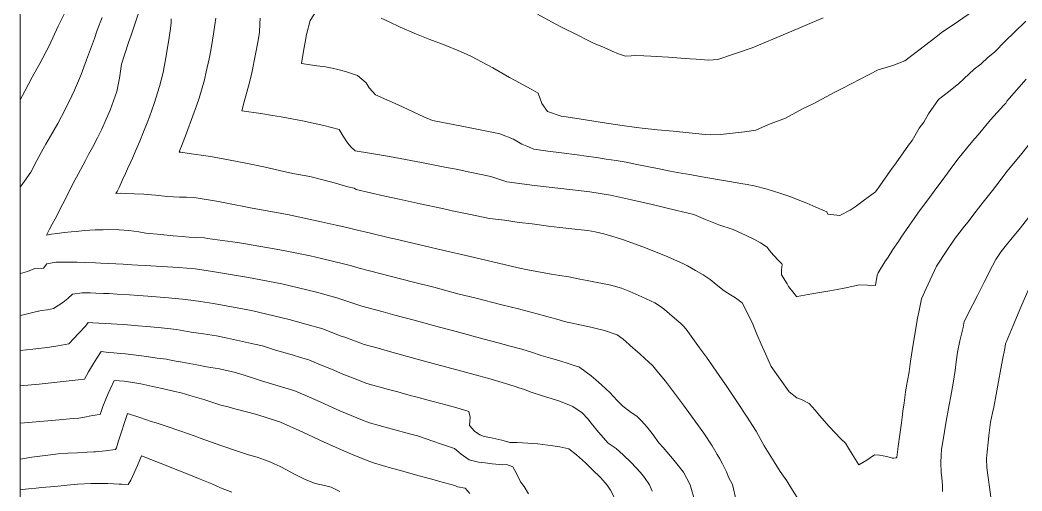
# Model space of a CAD drawing. Header units: inches. Extents: x 11351264 to 11356330, y 6702313 to 6706468.
# Drawn here: x 11351264.4 to 11351666.4, y 6704153.8 to 6704342.7 of the extents above; entities that cross this region are included whole.
import ezdxf

# ---------------------------------------------------------------- set-up
doc = ezdxf.new("R2010")
doc.units = ezdxf.units.IN
doc.header["$MEASUREMENT"] = 0
doc.layers.add('Shumate_Contours_clip1', color=7, linetype='Continuous', lineweight=0)
doc.layers.add('Shumate_Parcels_clip1', color=7, linetype='Continuous', lineweight=0)

msp = doc.modelspace()

# ---------------------------------------------------------------- linework, layer by layer
at = {"layer": 'Shumate_Contours_clip1'}
for points, elevation in [([(11351667.99, 6704342.26), (11351663.34, 6704337.6), (11351659.82, 6704334.36), (11351655.36, 6704329.76), (11351652.87, 6704327.76), (11351649.84, 6704324.92), (11351647.29, 6704322.9), (11351643.03, 6704319.08), (11351640.93, 6704317.13), (11351636.44, 6704313.46), (11351632.92, 6704310.76), (11351628.85, 6704305), (11351626.99, 6704301.72), (11351625.21, 6704299.23), (11351622.37, 6704294.3), (11351620.92, 6704292.44), (11351615.91, 6704285.45), (11351613.7, 6704282.29), (11351612.41, 6704280.59), (11351609.38, 6704276.18), (11351607.67, 6704273.7), (11351603.21, 6704270.6), (11351599.45, 6704267.76), (11351597.51, 6704266.36), (11351593.28, 6704264.31), (11351588.55, 6704264.76), (11351588.14, 6704265.69), (11351586.24, 6704266.5), (11351583.64, 6704267.67), (11351580.11, 6704269.15), (11351576.66, 6704270.52), (11351573.62, 6704271.79), (11351569.21, 6704273.18), (11351564.14, 6704274.86), (11351559, 6704276.12), (11351556.17, 6704276.64), (11351553.63, 6704277.11), (11351549.05, 6704277.88), (11351545.89, 6704278.43), (11351540.32, 6704279.42), (11351535.15, 6704280.25), (11351533.12, 6704280.64), (11351529.73, 6704281.2), (11351525.32, 6704282.06), (11351520.89, 6704282.92), (11351516.06, 6704283.94), (11351511.94, 6704284.73), (11351507.64, 6704285.65), (11351503.55, 6704286.28), (11351499.6, 6704286.89), (11351495.72, 6704287.47), (11351491.53, 6704288.07), (11351487.91, 6704288.59), (11351481.69, 6704289.33), (11351476.2, 6704290.06), (11351470.56, 6704290.85), (11351467.71, 6704292.05), (11351465.72, 6704292.86), (11351462.34, 6704294.86), (11351456.85, 6704297.08), (11351454.43, 6704297.56), (11351442.96, 6704299.88), (11351429.87, 6704302.31), (11351426.43, 6704303.89), (11351418.12, 6704307.72), (11351416.06, 6704308.62), (11351406.99, 6704312.69), (11351404.53, 6704315.52), (11351403.32, 6704317.49), (11351399.8, 6704320.35), (11351394.99, 6704321.99), (11351391.9, 6704322.84), (11351389.65, 6704323.33), (11351386.97, 6704323.83), (11351383.53, 6704324.32), (11351377.33, 6704325.23), (11351378.24, 6704330.94), (11351378.82, 6704333.8), (11351379.28, 6704336.86), (11351380.81, 6704342.51), (11351385.53, 6704349.64)], 1436), ([(11351264.41, 6704310.69), (11351266.28, 6704314.19), (11351269.28, 6704319.69), (11351272.34, 6704325.18), (11351276.08, 6704332.29), (11351279.72, 6704340.16), (11351282.23, 6704345.22)], 1424), ([(11351264.41, 6704275.52), (11351264.45, 6704275.58), (11351266.21, 6704278.08), (11351268.76, 6704281.58), (11351271.19, 6704286.33), (11351273.65, 6704291.02), (11351274.7, 6704292.83), (11351276.59, 6704296.14), (11351279.54, 6704301.1), (11351282.56, 6704306.78), (11351285.21, 6704312.32), (11351286.24, 6704314.58), (11351287.91, 6704318.21), (11351288.9, 6704320.81), (11351291.11, 6704326.67), (11351294.23, 6704335.2), (11351295.4, 6704338.59), (11351297.39, 6704343.69)], 1426), ([(11351551.75, 6704149.92), (11351550.25, 6704156.36), (11351548.83, 6704159.1), (11351547.84, 6704161.44), (11351546.22, 6704164.61), (11351545.15, 6704166.63), (11351544.1, 6704168.36), (11351542.14, 6704171.81), (11351538.71, 6704176.98), (11351530.59, 6704188.13), (11351523.35, 6704197.83), (11351519.92, 6704201.98), (11351518.27, 6704203.95), (11351516.74, 6704205.5), (11351514.98, 6704207.09), (11351513.2, 6704208.65), (11351510.23, 6704211.25), (11351509.25, 6704212.1), (11351508.8, 6704212.56), (11351506.37, 6704214.68), (11351503.98, 6704216.42), (11351498.88, 6704218.08), (11351496.06, 6704218.77), (11351493.39, 6704219.42), (11351487.75, 6704220.63), (11351485.37, 6704221.16), (11351484.41, 6704221.37), (11351482.89, 6704221.81), (11351479.79, 6704222.64), (11351475.82, 6704223.74), (11351471.86, 6704224.86), (11351467.89, 6704225.92), (11351464.42, 6704226.82), (11351457.77, 6704228.4), (11351447.4, 6704231.08), (11351440.09, 6704232.87), (11351430.44, 6704235.45), (11351422.34, 6704237.46), (11351413.49, 6704239.82), (11351404.6, 6704242.04), (11351400.47, 6704243.11), (11351397.34, 6704244.13), (11351394.76, 6704244.8), (11351385.31, 6704246.98), (11351380.78, 6704248.06), (11351370.05, 6704250.2), (11351366.42, 6704250.93), (11351354.84, 6704252.89), (11351351.66, 6704253.42), (11351339.68, 6704255.09), (11351338.43, 6704255.25), (11351332.22, 6704255.62), (11351329.52, 6704255.78), (11351325.87, 6704256.17), (11351320.92, 6704256.64), (11351314.91, 6704257.23), (11351312.07, 6704257.7), (11351308.04, 6704258.23), (11351304.13, 6704258.53), (11351299.87, 6704258.59), (11351297.73, 6704258.56), (11351294.56, 6704258.48), (11351290.33, 6704258.19), (11351286.88, 6704257.9), (11351284.87, 6704257.74), (11351282.07, 6704257.44), (11351279.27, 6704257.07), (11351277.01, 6704256.73), (11351274.99, 6704256.42), (11351276.27, 6704258.81), (11351277.33, 6704260.77), (11351279.16, 6704264.19), (11351280.3, 6704266.41), (11351281.63, 6704269), (11351282.9, 6704271.51), (11351284.44, 6704274.52), (11351286.45, 6704278.37), (11351287.75, 6704280.83), (11351290.65, 6704286.31), (11351291.9, 6704288.68), (11351293.46, 6704291.56), (11351295.53, 6704295.4), (11351297.28, 6704298.89), (11351299, 6704302.84), (11351300.54, 6704306.56), (11351301.29, 6704308.44), (11351303.27, 6704313.97), (11351304.29, 6704319.38), (11351305.15, 6704324.95), (11351307.96, 6704333.63), (11351308.95, 6704336.61), (11351310.98, 6704342.57), (11351311.85, 6704344.97)], 1428), ([(11351578.09, 6704148.18), (11351574.38, 6704154.14), (11351572.01, 6704157.81), (11351569.41, 6704161.61), (11351566.97, 6704165.47), (11351562.94, 6704171.88), (11351559.77, 6704177.71), (11351555.92, 6704183.77), (11351552.48, 6704188.89), (11351547.96, 6704195.73), (11351544.95, 6704200.05), (11351539.88, 6704207.38), (11351537.06, 6704211.21), (11351531.63, 6704218.61), (11351530.64, 6704219.87), (11351529.53, 6704220.91), (11351527.95, 6704222.28), (11351525.03, 6704224.88), (11351522.98, 6704226.52), (11351521.34, 6704227.73), (11351519.16, 6704229.19), (11351513.85, 6704231.69), (11351509.05, 6704233.78), (11351505.68, 6704235.1), (11351501.51, 6704236.29), (11351498.75, 6704236.9), (11351495.27, 6704237.57), (11351492, 6704238.16), (11351489, 6704238.77), (11351484.64, 6704239.62), (11351481, 6704240.18), (11351477.51, 6704240.68), (11351475.4, 6704241.09), (11351468.11, 6704242.48), (11351464.27, 6704243.21), (11351446.79, 6704247.35), (11351431.59, 6704250.95), (11351429.33, 6704251.44), (11351414.62, 6704254.86), (11351412.61, 6704255.29), (11351404.46, 6704257.25), (11351399.76, 6704258.35), (11351397.07, 6704258.99), (11351394.26, 6704259.68), (11351391.27, 6704260.36), (11351385.24, 6704261.74), (11351374.83, 6704263.98), (11351371.66, 6704264.6), (11351357.48, 6704267.16), (11351346.76, 6704269.33), (11351344.02, 6704269.83), (11351335.02, 6704271.4), (11351331.26, 6704271.63), (11351328.44, 6704271.66), (11351323.6, 6704271.92), (11351318.82, 6704272.41), (11351314.02, 6704272.81), (11351310.18, 6704273), (11351306.9, 6704273.08), (11351304.78, 6704273.19), (11351302.9, 6704273.14), (11351303.32, 6704273.86), (11351304.15, 6704275.55), (11351305.54, 6704278.59), (11351306.66, 6704281.09), (11351307.51, 6704282.95), (11351308.54, 6704285.21), (11351309.49, 6704287.31), (11351311.42, 6704291.67), (11351312.46, 6704294.11), (11351313.97, 6704297.76), (11351315.45, 6704301.48), (11351316.38, 6704303.86), (11351318.26, 6704309.18), (11351320.36, 6704316), (11351321.07, 6704318.49), (11351321.77, 6704321.6), (11351322.24, 6704323.94), (11351322.71, 6704326.7), (11351323.51, 6704331.63), (11351323.92, 6704333.98), (11351324.67, 6704338.32), (11351325.11, 6704341.41), (11351325.09, 6704343.13)], 1430), ([(11351669.89, 6704293.52), (11351666.31, 6704289.18), (11351660.49, 6704281.99), (11351656.27, 6704276.54), (11351654.59, 6704274.34), (11351650.85, 6704269.55), (11351649.03, 6704267.15), (11351647.12, 6704264.74), (11351644.8, 6704261.72), (11351643.38, 6704259.94), (11351639.67, 6704255.13), (11351636.33, 6704250.18), (11351632.09, 6704243.88), (11351629.51, 6704238.52), (11351627.94, 6704234.92), (11351626.05, 6704230.89), (11351625.07, 6704225.48), (11351624.55, 6704223.04), (11351623.32, 6704215.67), (11351622.81, 6704212.72), (11351621.69, 6704205.88), (11351621.12, 6704201.54), (11351620.51, 6704198.13), (11351620.12, 6704195.89), (11351619.67, 6704193.35), (11351619.08, 6704189.17), (11351618.63, 6704185.79), (11351618.29, 6704183.19), (11351618.01, 6704181.08), (11351617.39, 6704176.36), (11351616.79, 6704171.65), (11351616.24, 6704167.28), (11351615.92, 6704167.06), (11351615.03, 6704166.93), (11351614.52, 6704166.92), (11351612.13, 6704167.55), (11351609.2, 6704168.11), (11351607.25, 6704168.33), (11351604.21, 6704166.07), (11351600.95, 6704164.22), (11351598.33, 6704168.56), (11351597.26, 6704170.31), (11351595.62, 6704172.9), (11351593.71, 6704174.73), (11351589.1, 6704179.62), (11351585.16, 6704184.11), (11351583.37, 6704186.21), (11351581, 6704188.89), (11351578.21, 6704190.27), (11351576.14, 6704191.14), (11351573, 6704193.5), (11351565.8, 6704203.66), (11351561.77, 6704212.61), (11351560.09, 6704216.65), (11351558.1, 6704221.36), (11351554.15, 6704229.21), (11351551.47, 6704231.19), (11351549.49, 6704232.4), (11351546.87, 6704234.06), (11351543.77, 6704236.58), (11351541.26, 6704238.57), (11351538.55, 6704240.42), (11351535.44, 6704242.26), (11351533.82, 6704243.19), (11351532.16, 6704244.11), (11351530.29, 6704244.97), (11351523.35, 6704248.1), (11351514.29, 6704251.69), (11351506.52, 6704254.5), (11351503.65, 6704255.44), (11351498.66, 6704256.91), (11351495.13, 6704257.66), (11351492.27, 6704258.18), (11351488.2, 6704258.65), (11351481, 6704259.48), (11351476.44, 6704260.02), (11351469.84, 6704260.89), (11351464.62, 6704261.5), (11351458.73, 6704262.35), (11351452.77, 6704263.04), (11351444.53, 6704264.8), (11351437.83, 6704266.19), (11351433.87, 6704267.02), (11351424.99, 6704268.93), (11351416.55, 6704270.81), (11351410.81, 6704272.08), (11351399.29, 6704274.69), (11351398.47, 6704275.18), (11351395.99, 6704275.79), (11351390.95, 6704277.2), (11351385.88, 6704278.58), (11351380.71, 6704279.87), (11351373.8, 6704281.13), (11351368.56, 6704282.33), (11351362.23, 6704283.75), (11351355.65, 6704285.13), (11351350.89, 6704286.08), (11351342.29, 6704287.64), (11351339.87, 6704288.04), (11351332.26, 6704289.12), (11351328.93, 6704289.64), (11351328.67, 6704289.66), (11351328.22, 6704289.69), (11351328.4, 6704290.1), (11351328.56, 6704290.49), (11351329.16, 6704292.1), (11351331.17, 6704297.24), (11351333.78, 6704304.21), (11351335.2, 6704308.29), (11351336.22, 6704311.34), (11351338.37, 6704318.72), (11351339.14, 6704321.86), (11351340.28, 6704327.09), (11351340.94, 6704330.43), (11351341.69, 6704334.56), (11351342.07, 6704337.1), (11351342.6, 6704340.68), (11351342.91, 6704343.38)], 1432), ([(11351668.13, 6704319), (11351661.26, 6704311.16), (11351660.36, 6704310.07), (11351659.87, 6704309.32), (11351659.14, 6704308.48), (11351653.84, 6704302.6), (11351648.81, 6704296.63), (11351647.44, 6704295.09), (11351645.39, 6704292.54), (11351641.25, 6704287.52), (11351638.73, 6704284.14), (11351635.5, 6704279.82), (11351634.02, 6704277.81), (11351631.84, 6704275), (11351629.4, 6704271.68), (11351624.94, 6704265.55), (11351623.14, 6704263.08), (11351621.22, 6704260.44), (11351617.93, 6704255.52), (11351616.82, 6704253.8), (11351614.65, 6704250.59), (11351612.68, 6704247.51), (11351611.45, 6704245.65), (11351608.66, 6704241.23), (11351608.28, 6704240.38), (11351607.63, 6704236.22), (11351601.23, 6704236.46), (11351595.1, 6704235.17), (11351592.24, 6704234.64), (11351589.26, 6704234.11), (11351582.12, 6704232.88), (11351576.21, 6704231.84), (11351575.96, 6704231.79), (11351574.42, 6704233.7), (11351572.75, 6704235.82), (11351572.18, 6704236.88), (11351569.88, 6704240.5), (11351569.93, 6704242.52), (11351570.23, 6704244.56), (11351570.06, 6704244.87), (11351568.9, 6704246.11), (11351566.74, 6704248.38), (11351565.1, 6704250.29), (11351564.16, 6704251.59), (11351561.44, 6704253.31), (11351559.06, 6704254.57), (11351555.47, 6704256.33), (11351550.52, 6704258.68), (11351544.78, 6704260.56), (11351542.78, 6704261.38), (11351539.46, 6704262.72), (11351537.57, 6704263.48), (11351534.71, 6704264.66), (11351532.51, 6704265.19), (11351527.97, 6704266.32), (11351518.04, 6704268.63), (11351509.71, 6704270.55), (11351501.38, 6704272.45), (11351493.01, 6704273.73), (11351481.35, 6704275.05), (11351470.87, 6704276.31), (11351459.69, 6704277.77), (11351453.3, 6704279.94), (11351444.84, 6704281.64), (11351439.42, 6704282.78), (11351435.48, 6704283.55), (11351425.52, 6704285.56), (11351412.58, 6704287.95), (11351404.59, 6704289.29), (11351398.84, 6704290.25), (11351397.25, 6704291.73), (11351395.82, 6704293.35), (11351394.06, 6704296.13), (11351392.46, 6704298.74), (11351386.28, 6704300.3), (11351377.76, 6704302.28), (11351369.2, 6704303.82), (11351365.66, 6704304.35), (11351360.96, 6704305.12), (11351353.37, 6704306.27), (11351354.39, 6704309.87), (11351355.43, 6704313.75), (11351356.43, 6704317.64), (11351357.4, 6704321.52), (11351358.91, 6704328.94), (11351359.95, 6704334.45), (11351360.48, 6704337.84), (11351360.64, 6704341.14), (11351360.78, 6704343.36)], 1434), ([(11351646.56, 6704346.08), (11351640.89, 6704342.18), (11351634.03, 6704337.58), (11351631.79, 6704335.85), (11351627.29, 6704332.25), (11351619.41, 6704326.34), (11351614.55, 6704324.36), (11351608.72, 6704322.66), (11351594.33, 6704315.24), (11351591.35, 6704313.76), (11351582.67, 6704308.99), (11351578.68, 6704307.14), (11351571.47, 6704303.35), (11351564.68, 6704300.71), (11351559.67, 6704298.55), (11351555.06, 6704297.76), (11351550.27, 6704297.23), (11351545.42, 6704296.78), (11351541.28, 6704296.68), (11351539.33, 6704296.81), (11351532.92, 6704297.44), (11351526.52, 6704298.05), (11351520.14, 6704298.65), (11351514, 6704299.23), (11351511.74, 6704299.5), (11351505.99, 6704300.38), (11351497.95, 6704301.61), (11351490.47, 6704302.76), (11351482.64, 6704303.95), (11351481.57, 6704304.09), (11351476.1, 6704305.93), (11351473.78, 6704309.23), (11351472.27, 6704313.35), (11351469.49, 6704314.87), (11351463.03, 6704318.37), (11351460.74, 6704319.66), (11351454.05, 6704323.49), (11351451.86, 6704324.74), (11351445.49, 6704328.03), (11351441.17, 6704330.06), (11351434.52, 6704332.66), (11351428.79, 6704334.86), (11351426.19, 6704335.89), (11351423.52, 6704337.04), (11351420.62, 6704338.25), (11351419.49, 6704338.69), (11351416.93, 6704339.83), (11351412.46, 6704341.95), (11351409.34, 6704343.36)], 1438), ([(11351586.65, 6704343.54), (11351572.19, 6704337.4), (11351558.1, 6704331.56), (11351544.35, 6704326.87), (11351540.66, 6704326.57), (11351535.67, 6704326.95), (11351533.34, 6704327.16), (11351529.51, 6704327.42), (11351524.57, 6704327.74), (11351519.64, 6704328.06), (11351517.51, 6704328.19), (11351514.7, 6704328.36), (11351511.33, 6704328.53), (11351509.6, 6704328.34), (11351507.4, 6704328.14), (11351504.51, 6704329.15), (11351502.04, 6704330.18), (11351500.02, 6704331.08), (11351497.8, 6704332.05), (11351494.77, 6704333.27), (11351491.88, 6704334.66), (11351488.2, 6704336.55), (11351481.41, 6704340), (11351479.11, 6704341.15), (11351471.99, 6704345)], 1440), ([(11351669.63, 6704264.14), (11351665.78, 6704259.37), (11351661.93, 6704254.6), (11351660.23, 6704252.45), (11351658.11, 6704249.82), (11351655.95, 6704246.57), (11351654.59, 6704244.07), (11351651.27, 6704237.55), (11351648.54, 6704232.2), (11351646.7, 6704228.55), (11351643.28, 6704221.68), (11351642.79, 6704219.34), (11351641.46, 6704214.01), (11351640.55, 6704209.44), (11351639.97, 6704205.53), (11351639.58, 6704202.11), (11351638.81, 6704196.95), (11351637.81, 6704191.8), (11351637.16, 6704188.26), (11351636.64, 6704185.4), (11351636.25, 6704183.19), (11351635.84, 6704180.94), (11351635.3, 6704177.61), (11351634.63, 6704173.48), (11351634.19, 6704170.53), (11351633.97, 6704168.18), (11351633.9, 6704165.08), (11351633.99, 6704161.29), (11351634.2, 6704159), (11351634.47, 6704156.03), (11351634.57, 6704153.61)], 1430), ([(11351535.25, 6704149.22), (11351533.28, 6704156.28), (11351530.6, 6704161.26), (11351526.92, 6704165.95), (11351522.46, 6704171.19), (11351520.77, 6704173.12), (11351518.44, 6704176.28), (11351516.01, 6704179.43), (11351513.72, 6704181.94), (11351512.04, 6704183.62), (11351509.13, 6704185.67), (11351506.2, 6704187.84), (11351504.24, 6704189.84), (11351502.28, 6704191.87), (11351501.25, 6704193.11), (11351497.72, 6704196.32), (11351495.39, 6704198.41), (11351493.56, 6704199.93), (11351488.97, 6704203.29), (11351488.63, 6704203.5), (11351487.56, 6704203.81), (11351484.67, 6704204.81), (11351480.57, 6704206.07), (11351477.26, 6704207.07), (11351473.5, 6704208.14), (11351469.63, 6704209.44), (11351465.69, 6704210.69), (11351461.05, 6704211.91), (11351456.31, 6704213.2), (11351450.62, 6704214.67), (11351439.43, 6704217.71), (11351432.74, 6704219.49), (11351422.6, 6704222.27), (11351414.84, 6704224.34), (11351410.16, 6704225.6), (11351401.49, 6704227.94), (11351391.5, 6704231.26), (11351383.39, 6704233.52), (11351369.43, 6704236.8), (11351356.05, 6704239.46), (11351340.86, 6704242), (11351334.63, 6704242.84), (11351327.96, 6704243.34), (11351321.28, 6704243.82), (11351314.59, 6704244.25), (11351311.7, 6704244.39), (11351309.25, 6704244.53), (11351305.75, 6704244.73), (11351302.79, 6704244.87), (11351299.83, 6704245.01), (11351296.86, 6704245.14), (11351294.62, 6704245.24), (11351290.08, 6704245.45), (11351287.28, 6704245.56), (11351286.5, 6704245.52), (11351282.88, 6704245.56), (11351280.79, 6704245.57), (11351278.71, 6704245.55), (11351275.11, 6704244.83), (11351273.8, 6704243.1), (11351270.35, 6704243.03), (11351267.38, 6704241.85), (11351264.53, 6704240.96), (11351264.41, 6704240.96)], 1426), ([(11351669.17, 6704234.82), (11351665.94, 6704227.55), (11351662.86, 6704220.18), (11351660.19, 6704213.74), (11351659.98, 6704213.15), (11351659.84, 6704212.81), (11351659.57, 6704210.92), (11351658.64, 6704206.36), (11351657.91, 6704202.74), (11351656.97, 6704197.63), (11351656.06, 6704192.53), (11351655.06, 6704187.44), (11351654.61, 6704185.16), (11351653.8, 6704181.35), (11351653.05, 6704176.06), (11351652.84, 6704173.24), (11351652.4, 6704169.46), (11351652.19, 6704166.73), (11351652.29, 6704163.11), (11351653.02, 6704158.19), (11351653.37, 6704155.35), (11351654.49, 6704147.21)], 1428), ([(11351518, 6704153.76), (11351516.98, 6704156.21), (11351515, 6704159.12), (11351513.4, 6704161.18), (11351509.65, 6704165.13), (11351506.35, 6704168.28), (11351503.54, 6704170.87), (11351500.44, 6704172.95), (11351496.5, 6704177.41), (11351493.59, 6704180.99), (11351492.28, 6704182.7), (11351489.98, 6704185.1), (11351486.24, 6704187.66), (11351480.56, 6704189.89), (11351474.82, 6704191.6), (11351469.1, 6704193.56), (11351466.77, 6704194.49), (11351464.6, 6704195.18), (11351463.5, 6704195.54), (11351460.48, 6704196.5), (11351456.49, 6704197.69), (11351452.46, 6704198.84), (11351448.44, 6704199.99), (11351443.19, 6704201.41), (11351431.61, 6704204.56), (11351425.28, 6704206.3), (11351419.87, 6704207.76), (11351412.63, 6704209.77), (11351408.11, 6704211.01), (11351402.54, 6704212.5), (11351395.11, 6704215.27), (11351392.91, 6704215.99), (11351385.85, 6704218.79), (11351379.13, 6704220.64), (11351372.39, 6704222.61), (11351357.25, 6704226.13), (11351342.03, 6704229.01), (11351336.84, 6704229.72), (11351330.89, 6704230.61), (11351323.97, 6704231.25), (11351315.71, 6704231.91), (11351311.89, 6704232.15), (11351308.35, 6704232.39), (11351303.34, 6704232.73), (11351300.07, 6704232.91), (11351297.84, 6704232.99), (11351294.87, 6704233.11), (11351292.68, 6704233.2), (11351289.31, 6704233.27), (11351285.52, 6704232.72), (11351283.54, 6704230.98), (11351281.6, 6704229.36), (11351279.67, 6704228.13), (11351277.78, 6704226.96), (11351275.42, 6704226.49), (11351272.91, 6704226.1), (11351268.98, 6704225.21), (11351265.79, 6704224.46), (11351264.41, 6704224.14)], 1424), ([(11351502.97, 6704151.02), (11351501.26, 6704154.09), (11351500, 6704156.13), (11351497.41, 6704159.04), (11351493.66, 6704162.69), (11351491.23, 6704165), (11351487.68, 6704168.21), (11351484.55, 6704170.69), (11351480.93, 6704171.54), (11351478.21, 6704171.91), (11351476.2, 6704172.13), (11351472.13, 6704172.65), (11351468.14, 6704172.98), (11351463.86, 6704173.16), (11351460.9, 6704173.23), (11351460.13, 6704173.45), (11351459.95, 6704173.49), (11351457.71, 6704174.1), (11351455.31, 6704174.69), (11351452.94, 6704175.25), (11351450.65, 6704175.68), (11351448.91, 6704176.23), (11351446.75, 6704177.71), (11351444.79, 6704180.01), (11351445, 6704183.37), (11351444.45, 6704185.7), (11351440.61, 6704186.85), (11351435.76, 6704188.17), (11351429.6, 6704189.78), (11351423.17, 6704191.54), (11351420.93, 6704192.13), (11351416.05, 6704193.49), (11351412.26, 6704194.52), (11351403.59, 6704196.88), (11351398.53, 6704198.87), (11351393.95, 6704200.58), (11351389.37, 6704202.61), (11351384.29, 6704204.63), (11351380.22, 6704206.39), (11351376.99, 6704207.34), (11351373.54, 6704208.31), (11351369.27, 6704209.6), (11351366.89, 6704210.3), (11351361.64, 6704211.94), (11351358.47, 6704212.68), (11351347.59, 6704215.12), (11351343.2, 6704215.96), (11351338.06, 6704216.74), (11351333.11, 6704217.52), (11351327.19, 6704218.52), (11351323.74, 6704218.9), (11351319.77, 6704219.31), (11351315.13, 6704219.68), (11351311.74, 6704219.96), (11351307.46, 6704220.35), (11351303.33, 6704220.68), (11351300.99, 6704220.83), (11351293.66, 6704221.17), (11351291.71, 6704221.28), (11351290.61, 6704219.9), (11351287.87, 6704216.94), (11351285.97, 6704214.9), (11351284.04, 6704212.81), (11351279.6, 6704212), (11351275.4, 6704211.28), (11351269.56, 6704210.64), (11351264.41, 6704210.07)], 1422), ([(11351468.36, 6704152.58), (11351466.64, 6704155.53), (11351465.16, 6704157.48), (11351463.69, 6704160.5), (11351462.16, 6704163.4), (11351459.58, 6704164.36), (11351458.16, 6704164.28), (11351453.9, 6704164.68), (11351450.99, 6704165.04), (11351448.39, 6704165.38), (11351444.65, 6704166.32), (11351441.43, 6704168.57), (11351438.69, 6704170.86), (11351432.74, 6704172.78), (11351430.38, 6704173.67), (11351423.84, 6704175.89), (11351421.16, 6704176.62), (11351413.33, 6704178.72), (11351408.52, 6704180.06), (11351404.66, 6704181.11), (11351401.85, 6704182.22), (11351395.01, 6704184.92), (11351392.68, 6704185.96), (11351383.66, 6704190.01), (11351374.6, 6704193.99), (11351367.94, 6704195.96), (11351361.3, 6704197.98), (11351358.47, 6704198.89), (11351354.68, 6704200.06), (11351350.9, 6704201.28), (11351344.4, 6704202.74), (11351339.24, 6704203.61), (11351335.3, 6704204.33), (11351329.4, 6704205.39), (11351325.49, 6704206.12), (11351323.19, 6704206.61), (11351319.43, 6704207.08), (11351315.19, 6704207.65), (11351313.2, 6704207.91), (11351310.95, 6704208.21), (11351306.7, 6704208.78), (11351304.66, 6704208.91), (11351302.07, 6704209.13), (11351299.89, 6704209.37), (11351296.92, 6704209.65), (11351295.23, 6704207), (11351293.89, 6704204.89), (11351291.92, 6704201.5), (11351290.31, 6704198.65), (11351287.73, 6704198.31), (11351285.34, 6704198.05), (11351272.02, 6704196.65), (11351264.41, 6704195.95)], 1420), ([(11351444.88, 6704152.75), (11351443.07, 6704154.88), (11351439.95, 6704155.42), (11351438.87, 6704155.94), (11351432.82, 6704157.55), (11351430.57, 6704158.2), (11351423.1, 6704160.24), (11351417.12, 6704161.94), (11351413.49, 6704162.94), (11351406.29, 6704165.01), (11351404.29, 6704165.71), (11351397.43, 6704168.47), (11351393.35, 6704170.25), (11351386.4, 6704173.35), (11351377.9, 6704177.32), (11351368.91, 6704181.43), (11351362.8, 6704183.35), (11351358.83, 6704184.6), (11351355.3, 6704185.48), (11351350.59, 6704186.66), (11351347.98, 6704187.47), (11351345.02, 6704188.25), (11351338.15, 6704190.41), (11351332.54, 6704192.1), (11351329.01, 6704193.19), (11351326.51, 6704193.73), (11351321.4, 6704194.87), (11351318.93, 6704195.42), (11351312.93, 6704196.75), (11351310.4, 6704197.14), (11351306.17, 6704197.86), (11351302.13, 6704198.02), (11351300.67, 6704194.82), (11351299.82, 6704192.9), (11351297.69, 6704187.71), (11351296.57, 6704184.5), (11351295.31, 6704184.3), (11351292.83, 6704183.88), (11351290.27, 6704183.38), (11351288.01, 6704183.03), (11351285.69, 6704182.79), (11351278.63, 6704182.15), (11351273.98, 6704181.79), (11351266.2, 6704181.12), (11351264.41, 6704180.96)], 1418), ([(11351392.72, 6704153.57), (11351389.24, 6704155.34), (11351386.61, 6704155.9), (11351382.82, 6704156.78), (11351378.52, 6704158.56), (11351374.25, 6704160.66), (11351371.55, 6704162.06), (11351368.83, 6704163.53), (11351366.38, 6704164.66), (11351364.38, 6704165.53), (11351362.51, 6704166.27), (11351359.59, 6704167.31), (11351356.1, 6704168.27), (11351352.41, 6704169.48), (11351344.94, 6704171.97), (11351343.06, 6704172.65), (11351336.72, 6704174.95), (11351334.62, 6704175.74), (11351328.51, 6704177.83), (11351323.5, 6704179.63), (11351319, 6704181.06), (11351317.05, 6704181.7), (11351312.5, 6704183.18), (11351307.48, 6704184.79), (11351306.29, 6704181.2), (11351305.13, 6704177.52), (11351303.97, 6704173.85), (11351303.09, 6704171.12), (11351302.77, 6704170.35), (11351302.58, 6704170.34), (11351298.69, 6704169.9), (11351294.71, 6704169.53), (11351293.97, 6704169.45), (11351291.29, 6704169.33), (11351287.45, 6704169.11), (11351283.6, 6704168.87), (11351279.75, 6704168.63), (11351274.45, 6704167.97), (11351269.13, 6704167.29), (11351265.31, 6704166.71), (11351264.41, 6704166.57)], 1416), ([(11351349.37, 6704153.27), (11351344.87, 6704155.08), (11351341.41, 6704156.6), (11351336.65, 6704158.53), (11351330.86, 6704160.91), (11351328.43, 6704161.83), (11351320.61, 6704164.86), (11351313.13, 6704167.84), (11351311.55, 6704164.01), (11351310.24, 6704161.08), (11351308.88, 6704158.17), (11351307.78, 6704156.39), (11351305.23, 6704156.49), (11351304.15, 6704156.54), (11351301.96, 6704156.64), (11351299.7, 6704156.73), (11351296.12, 6704156.83), (11351292.97, 6704156.73), (11351287.46, 6704156.45), (11351283.26, 6704156.07), (11351278.31, 6704155.6), (11351273.08, 6704155.21), (11351270.83, 6704154.95), (11351267.82, 6704154.63), (11351265.42, 6704154.33), (11351264.41, 6704154.2)], 1414)]:
    msp.add_lwpolyline(points, dxfattribs=dict(at, elevation=elevation))
at = {"layer": 'Shumate_Parcels_clip1'}
msp.add_lwpolyline([(11351264.41, 6703250.15), (11351264.41, 6705530.13), (11351269, 6705526), (11351364, 6705439), (11351433, 6705420), (11351462, 6705342.5), (11351504, 6705230.5), (11351551, 6705103.5), (11351600, 6704972.5), (11351655, 6704826), (11351922.09, 6704924.2), (11351929.74, 6704905.37), (11351937, 6704887.5), (11351967.25, 6704814.04), (11351967.56, 6704811.12), (11352007.38, 6704716.25), (11352075.59, 6704553.74), (11352075.68, 6704553.81), (11352325, 6703959.5)], dxfattribs=at)

doc.saveas('drawing.dxf')
